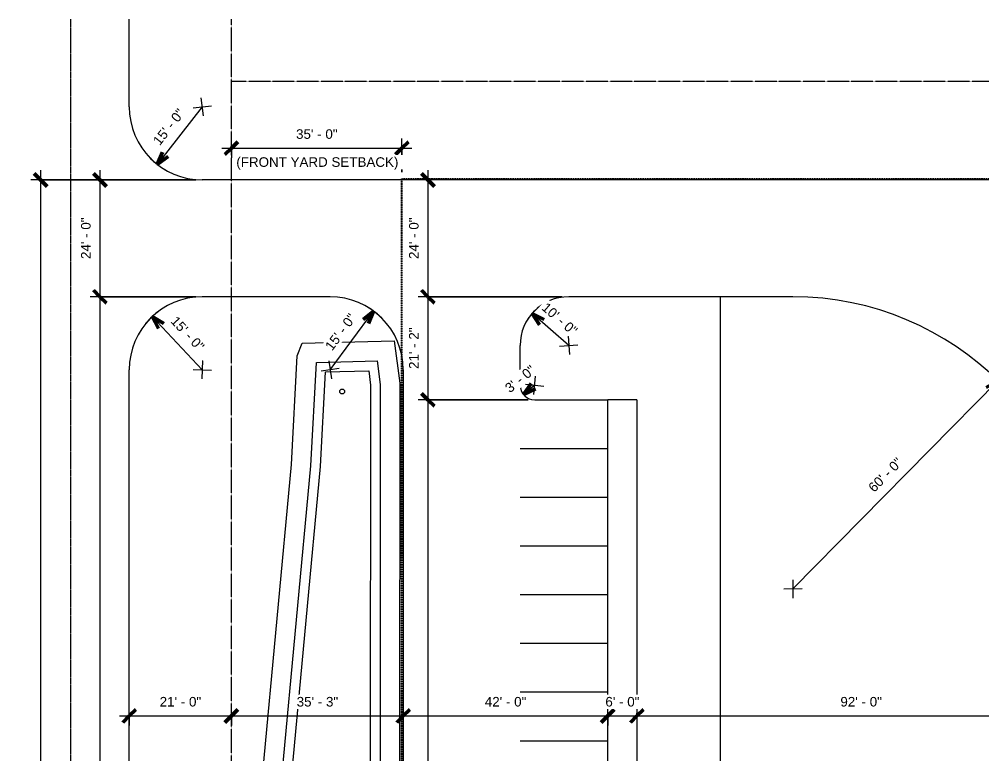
# Model space of a CAD drawing. Header units: inches. Extents: x 20461 to 27285, y -26063 to -19005.
# Drawn here: x 20461 to 22833, y -20855 to -19045 of the extents above; entities that cross this region are included whole.
import ezdxf

# ---------------------------------------------------------------- set-up
doc = ezdxf.new("R2010")
doc.units = ezdxf.units.IN
doc.header["$MEASUREMENT"] = 0
for name, pattern in [('Center 1_4_', [0.53125, 0.25, -0.09375, 0.09375, -0.09375]), ('Hidden', [0.28125, 0.1875, -0.09375]), ('IMPORT-CENTER2 _2_', [6.328125, 4.21875, -0.703125, 0.703125, -0.703125])]:
    doc.linetypes.add(name, pattern=pattern)
for name, color, linetype, lineweight in [('A-ANNO-DIMS', 211, 'Continuous', 9), ('A-ANNO-DIMS-256', 211, 'Continuous', 9), ('A-DETL', 90, 'Continuous', 9), ('A-PROP-SBCK', 71, 'Hidden', 25), ('BMP', 80, 'Continuous', 9), ('Conc', 7, 'Continuous', 9), ('EOP-EX', 125, 'Continuous', 9), ('EOP-PR', 4, 'Continuous', 9), ('PAINT', 190, 'Continuous', 9), ('PROP', 3, 'Center 1_4_', 9)]:
    doc.layers.add(name, color=color, linetype=linetype, lineweight=lineweight)
doc.styles.add('Arial_1', font='arial.ttf', dxfattribs={"height": 23.60479})
doc.dimstyles.new('Arrow_-_3_32__Arial_1', dxfattribs={"dimscale": 12, "dimtxt": 24, "dimasz": 2.666667, "dimexe": 2, "dimexo": 0, "dimgap": 1.333333, "dimtad": 1, "dimjust": 3, "dimdec": 5, "dimrnd": 0.03125, "dimzin": 1, "dimdsep": 46, "dimlunit": 4, "dimtxsty": 'Arial_1', "dimblk1": 'OPEN30', "dimblk2": 'OPEN30', "dimsah": 1, "dimcen": 0.09, "dimazin": 0, "dimtfac": 1, "dimtdec": 4, "dimtix": 1, "dimtmove": 0, "dimatfit": 2, "dimfxl": 1, "dimtvp": 1, "dimtfill": 1, "dimfrac": 2, "dimtolj": 1, "dimtzin": 0, "dimarcsym": 2})
doc.dimstyles.new('Linear_-_3_32__Arial_1', dxfattribs={"dimscale": 12, "dimtxt": 24, "dimasz": 2.666667, "dimexe": 2, "dimexo": 1.333333, "dimgap": 1.333333, "dimtad": 1, "dimdec": 0, "dimzin": 1, "dimdsep": 46, "dimlunit": 4, "dimtxsty": 'Arial_1', "dimblk1": 'OBLIQUE', "dimblk2": 'OBLIQUE', "dimsah": 1, "dimcen": 0.09, "dimdle": 2, "dimazin": 0, "dimtfac": 1, "dimtdec": 4, "dimtix": 1, "dimtmove": 0, "dimatfit": 3, "dimfxl": 1, "dimtvp": 1, "dimtfill": 1, "dimfrac": 2, "dimtolj": 1, "dimtzin": 0, "dimarcsym": 2})

# ---------------------------------------------------------------- blocks, each defined once
blk = doc.blocks.new('DIMBLOCK51-Site Plan - Phase 1')
at = {"layer": 'A-ANNO-DIMS-256'}
for p, q in [((21468.2, -19417.1), (21468.2, -19729.1)), ((21474.9, -19441.1), (21444.2, -19441.1)), ((21468.2, -19441.1), (21474.9, -19441.1)), ((21799.2, -19729.1), (21444.2, -19729.1)), ((21468.2, -19729.1), (21799.2, -19729.1))]:
    blk.add_line(p, q, dxfattribs=at)
at = {"layer": 'A-ANNO-DIMS-256', "lineweight": 50}
for p, q in [((21468.2, -19441.1), (21452.2, -19425.1)), ((21468.2, -19441.1), (21484.2, -19457.1)), ((21468.2, -19729.1), (21452.2, -19713.1)), ((21468.2, -19729.1), (21484.2, -19745.1))]:
    blk.add_line(p, q, dxfattribs=at)
at = {"layer": 'A-ANNO-DIMS-256', "color": 0, "insert": (21421.6, -19636), "char_height": 23.6, "width": 122.289, "attachment_point": 1, "rotation": 90, "line_spacing_factor": 0.938532, "style": 'Arial_1', "bg_fill": 3, "box_fill_scale": 1.25, "bg_fill_color": 0, "bg_fill_transparency": 0}
blk.add_mtext('24\' - 0"', dxfattribs=at)
blk = doc.blocks.new('_Oblique')
at = {"color": 0, "linetype": 'ByBlock', "lineweight": -2}
blk.add_line((-0.5, -0.5), (0.5, 0.5), dxfattribs=at)
blk = doc.blocks.new('DIMBLOCK52-Site Plan - Phase 1')
at = {"layer": 'A-ANNO-DIMS-256', "lineweight": 50}
for p, q in [((21468.2, -19729.1), (21452.2, -19713.1)), ((21468.2, -19729.1), (21484.2, -19745.1)), ((21468.2, -19983.1), (21452.2, -19967.1)), ((21468.2, -19983.1), (21484.2, -19999.1))]:
    blk.add_line(p, q, dxfattribs=at)
at = {"layer": 'A-ANNO-DIMS-256'}
for p, q in [((21799.2, -19729.1), (21444.2, -19729.1)), ((21468.2, -19729.1), (21468.2, -19983.1)), ((21468.2, -19729.1), (21799.2, -19729.1)), ((21715.2, -19983.1), (21444.2, -19983.1)), ((21468.2, -19983.1), (21715.2, -19983.1))]:
    blk.add_line(p, q, dxfattribs=at)
at = {"layer": 'A-ANNO-DIMS-256', "color": 0, "insert": (21421.6, -19907), "char_height": 23.6, "width": 122.289, "attachment_point": 1, "rotation": 90, "line_spacing_factor": 0.938532, "style": 'Arial_1', "bg_fill": 3, "box_fill_scale": 1.25, "bg_fill_color": 0, "bg_fill_transparency": 0}
blk.add_mtext('21\' - 2"', dxfattribs=at)
blk = doc.blocks.new('DIMBLOCK53-Site Plan - Phase 1')
at = {"layer": 'A-ANNO-DIMS-256'}
for p, q in [((21715.2, -19983.1), (21444.2, -19983.1)), ((21468.2, -19983.1), (21468.2, -22923.1)), ((21468.2, -19983.1), (21715.2, -19983.1)), ((21719.8, -22923.1), (21444.2, -22923.1)), ((21468.2, -22923.1), (21719.8, -22923.1))]:
    blk.add_line(p, q, dxfattribs=at)
at = {"layer": 'A-ANNO-DIMS-256', "lineweight": 50}
for p, q in [((21468.2, -19983.1), (21452.2, -19967.1)), ((21468.2, -19983.1), (21484.2, -19999.1)), ((21468.2, -22923.1), (21452.2, -22907.1)), ((21468.2, -22923.1), (21484.2, -22939.1))]:
    blk.add_line(p, q, dxfattribs=at)
at = {"layer": 'A-ANNO-DIMS-256', "color": 0, "insert": (21421.6, -21513.1), "char_height": 23.6, "width": 144, "attachment_point": 1, "rotation": 90, "line_spacing_factor": 0.938532, "style": 'Arial_1', "bg_fill": 3, "box_fill_scale": 1.25, "bg_fill_color": 0, "bg_fill_transparency": 0}
blk.add_mtext('245\' - 0"', dxfattribs=at)
blk = doc.blocks.new('DIMBLOCK56-Site Plan - Phase 1')
at = {"layer": 'A-ANNO-DIMS-256'}
for p, q in [((20660.2, -19417.1), (20660.2, -19729.1)), ((20896.2, -19441.1), (20636.2, -19441.1)), ((20660.2, -19441.1), (20896.2, -19441.1)), ((20896.2, -19729.1), (20636.2, -19729.1)), ((20660.2, -19729.1), (20896.2, -19729.1))]:
    blk.add_line(p, q, dxfattribs=at)
at = {"layer": 'A-ANNO-DIMS-256', "lineweight": 50}
for p, q in [((20660.2, -19441.1), (20644.2, -19425.1)), ((20660.2, -19441.1), (20676.2, -19457.1)), ((20660.2, -19729.1), (20644.2, -19713.1)), ((20660.2, -19729.1), (20676.2, -19745.1))]:
    blk.add_line(p, q, dxfattribs=at)
at = {"layer": 'A-ANNO-DIMS-256', "color": 0, "insert": (20613.6, -19636), "char_height": 23.6, "width": 122.289, "attachment_point": 1, "rotation": 90, "line_spacing_factor": 0.938532, "style": 'Arial_1', "bg_fill": 3, "box_fill_scale": 1.25, "bg_fill_color": 0, "bg_fill_transparency": 0}
blk.add_mtext('24\' - 0"', dxfattribs=at)
blk = doc.blocks.new('DIMBLOCK57-Site Plan - Phase 1')
at = {"layer": 'A-ANNO-DIMS-256', "lineweight": 50}
for p, q in [((20660.2, -19729.1), (20644.2, -19713.1)), ((20660.2, -19729.1), (20676.2, -19745.1)), ((20660.2, -23103.1), (20644.2, -23087.1)), ((20660.2, -23103.1), (20676.2, -23119.1))]:
    blk.add_line(p, q, dxfattribs=at)
at = {"layer": 'A-ANNO-DIMS-256'}
for p, q in [((20896.2, -19729.1), (20636.2, -19729.1)), ((20660.2, -19729.1), (20660.2, -23103.1)), ((20660.2, -19729.1), (20896.2, -19729.1)), ((20896.2, -23103.1), (20636.2, -23103.1)), ((20660.2, -23103.1), (20896.2, -23103.1))]:
    blk.add_line(p, q, dxfattribs=at)
at = {"layer": 'A-ANNO-DIMS-256', "color": 0, "insert": (20613.6, -21476.1), "char_height": 23.6, "width": 144, "attachment_point": 1, "rotation": 90, "line_spacing_factor": 0.938532, "style": 'Arial_1', "bg_fill": 3, "box_fill_scale": 1.25, "bg_fill_color": 0, "bg_fill_transparency": 0}
blk.add_mtext('281\' - 2"', dxfattribs=at)
blk = doc.blocks.new('DIMBLOCK65-Site Plan - Phase 1')
at = {"layer": 'A-ANNO-DIMS-256'}
for p, q in [((20912.2, -19909.1), (20789.1, -19777.8)), ((20913, -19886.5), (20911.5, -19931.7)), ((20889.6, -19908.4), (20934.9, -19909.8))]:
    blk.add_line(p, q, dxfattribs=at)
at = {"layer": 'A-ANNO-DIMS-256', "lineweight": 50}
for q in [(20817.2, -19795.3), (20804.7, -19807)]:
    blk.add_line((20789.1, -19777.8), q, dxfattribs=at)
at = {"layer": 'A-ANNO-DIMS-256'}
blk.add_arc((20912.2, -19909.1), 180, 125.5285, 140.8074, dxfattribs=at)
at = {"layer": 'A-ANNO-DIMS-256', "color": 0, "insert": (20849.8, -19774.4), "char_height": 23.6, "width": 122.289, "attachment_point": 1, "rotation": 313.168, "line_spacing_factor": 0.938532, "style": 'Arial_1', "bg_fill": 3, "box_fill_scale": 1.25, "bg_fill_color": 0, "bg_fill_transparency": 0}
blk.add_mtext('15\' - 0"', dxfattribs=at)
blk = doc.blocks.new('_Open30')
at = {"color": 0, "linetype": 'ByBlock', "lineweight": -2}
for p, q in [((-1, 0.268), (0, 0)), ((0, 0), (-1, -0.268)), ((0, 0), (-1, 0))]:
    blk.add_line(p, q, dxfattribs=at)
blk = doc.blocks.new('DIMBLOCK66-Site Plan - Phase 1')
at = {"layer": 'A-ANNO-DIMS-256'}
for p, q in [((20915, -19283.5), (20909.5, -19238.6)), ((20912.2, -19261.1), (20801.5, -19403)), ((20889.8, -19263.9), (20934.7, -19258.3))]:
    blk.add_line(p, q, dxfattribs=at)
at = {"layer": 'A-ANNO-DIMS-256', "lineweight": 50}
for q in [(20814.4, -19372.5), (20828, -19383.1)]:
    blk.add_line((20801.5, -19403), q, dxfattribs=at)
at = {"layer": 'A-ANNO-DIMS-256'}
blk.add_arc((20912.2, -19261.1), 180, 224.4056, 239.6845, dxfattribs=at)
at = {"layer": 'A-ANNO-DIMS-256', "color": 0, "insert": (20788.8, -19343.6), "char_height": 23.6, "width": 122.289, "attachment_point": 1, "rotation": 52.0451, "line_spacing_factor": 0.938532, "style": 'Arial_1', "bg_fill": 3, "box_fill_scale": 1.25, "bg_fill_color": 0, "bg_fill_transparency": 0}
blk.add_mtext('15\' - 0"', dxfattribs=at)
blk = doc.blocks.new('DIMBLOCK67-Site Plan - Phase 1')
at = {"layer": 'A-ANNO-DIMS-256'}
for p, q in [((21815.2, -19849.1), (21724.6, -19770.5)), ((21813.6, -19826.5), (21816.8, -19871.7)), ((21792.7, -19850.7), (21837.8, -19847.5))]:
    blk.add_line(p, q, dxfattribs=at)
at = {"layer": 'A-ANNO-DIMS-256', "lineweight": 50}
for q in [(21754.4, -19785), (21743.1, -19797.9)]:
    blk.add_line((21724.6, -19770.5), q, dxfattribs=at)
at = {"layer": 'A-ANNO-DIMS-256'}
blk.add_arc((21815.2, -19849.1), 120, 127.6238, 150.5422, dxfattribs=at)
at = {"layer": 'A-ANNO-DIMS-256', "color": 0, "insert": (21761.9, -19741.2), "char_height": 23.6, "width": 122.289, "attachment_point": 1, "rotation": 319.083, "line_spacing_factor": 0.938532, "style": 'Arial_1', "bg_fill": 3, "box_fill_scale": 1.25, "bg_fill_color": 0, "bg_fill_transparency": 0}
blk.add_mtext('10\' - 0"', dxfattribs=at)
blk = doc.blocks.new('DIMBLOCK68-Site Plan - Phase 1')
at = {"layer": 'A-ANNO-DIMS-256'}
for p, q in [((21729, -19969.6), (21733.5, -19924.6)), ((21731.2, -19947.1), (21703.4, -19969.9)), ((21708.7, -19944.9), (21753.8, -19949.3))]:
    blk.add_line(p, q, dxfattribs=at)
at = {"layer": 'A-ANNO-DIMS-256', "lineweight": 50}
for q in [(21722.7, -19943), (21733.6, -19956.3)]:
    blk.add_line((21703.4, -19969.9), q, dxfattribs=at)
at = {"layer": 'A-ANNO-DIMS-256'}
blk.add_arc((21731.2, -19947.1), 36, 181.1625, 257.5569, dxfattribs=at)
at = {"layer": 'A-ANNO-DIMS-256', "color": 0, "insert": (21655.3, -19949), "char_height": 23.6, "width": 100.578, "attachment_point": 1, "rotation": 39.3597, "line_spacing_factor": 0.938532, "style": 'Arial_1', "bg_fill": 3, "box_fill_scale": 1.25, "bg_fill_color": 0, "bg_fill_transparency": 0}
blk.add_mtext('3\' - 0"', dxfattribs=at)
blk = doc.blocks.new('DIMBLOCK69-Site Plan - Phase 1')
at = {"layer": 'A-ANNO-DIMS-256'}
for p, q in [((21227.2, -19909.1), (21334.2, -19764.3)), ((21223.9, -19886.7), (21230.6, -19931.5)), ((21249.6, -19905.7), (21204.9, -19912.4))]:
    blk.add_line(p, q, dxfattribs=at)
at = {"layer": 'A-ANNO-DIMS-256', "lineweight": 50}
for q in [(21308.3, -19785), (21322.1, -19795.2)]:
    blk.add_line((21334.2, -19764.3), q, dxfattribs=at)
at = {"layer": 'A-ANNO-DIMS-256'}
blk.add_arc((21227.2, -19909.1), 180, 45.8903, 61.1692, dxfattribs=at)
at = {"layer": 'A-ANNO-DIMS-256', "color": 0, "insert": (21213, -19850), "char_height": 23.6, "width": 122.289, "attachment_point": 1, "rotation": 53.5297, "line_spacing_factor": 0.938532, "style": 'Arial_1', "bg_fill": 3, "box_fill_scale": 1.25, "bg_fill_color": 0, "bg_fill_transparency": 0}
blk.add_mtext('15\' - 0"', dxfattribs=at)
blk = doc.blocks.new('DIMBLOCK70-Site Plan - Phase 1')
at = {"layer": 'A-ANNO-DIMS-256'}
for p, q in [((22367.2, -20449.1), (22872.2, -19935.9)), ((22367.1, -20426.5), (22367.4, -20471.7)), ((22389.9, -20448.9), (22344.6, -20449.3))]:
    blk.add_line(p, q, dxfattribs=at)
at = {"layer": 'A-ANNO-DIMS-256', "lineweight": 50}
for q in [(22843.7, -19952.7), (22855.9, -19964.7)]:
    blk.add_line((22872.2, -19935.9), q, dxfattribs=at)
at = {"layer": 'A-ANNO-DIMS-256'}
blk.add_arc((22367.2, -20449.1), 720, 43.5506, 47.3703, dxfattribs=at)
at = {"layer": 'A-ANNO-DIMS-256', "color": 0, "insert": (22550.8, -20196.1), "char_height": 23.6, "width": 122.289, "attachment_point": 1, "rotation": 45.4605, "line_spacing_factor": 0.938532, "style": 'Arial_1', "bg_fill": 3, "box_fill_scale": 1.25, "bg_fill_color": 0, "bg_fill_transparency": 0}
blk.add_mtext('60\' - 0"', dxfattribs=at)
blk = doc.blocks.new('DIMBLOCK72-Site Plan - Phase 1')
at = {"layer": 'A-ANNO-DIMS-256', "lineweight": 50}
for p, q in [((20732.2, -20761.9), (20748.2, -20745.9)), ((20984.2, -20761.9), (21000.2, -20745.9)), ((20732.2, -20761.9), (20716.2, -20777.9)), ((20984.2, -20761.9), (20968.2, -20777.9))]:
    blk.add_line(p, q, dxfattribs=at)
at = {"layer": 'A-ANNO-DIMS-256'}
for p, q in [((20708.2, -20761.9), (20984.2, -20761.9)), ((20732.2, -20755.3), (20732.2, -20785.9)), ((20732.2, -20761.9), (20732.2, -20755.3)), ((20984.2, -20755.3), (20984.2, -20785.9)), ((20984.2, -20761.9), (20984.2, -20755.3))]:
    blk.add_line(p, q, dxfattribs=at)
at = {"layer": 'A-ANNO-DIMS-256', "color": 0, "insert": (20807.3, -20715.3), "char_height": 23.6, "width": 122.289, "attachment_point": 1, "line_spacing_factor": 0.938532, "style": 'Arial_1', "bg_fill": 3, "box_fill_scale": 1.25, "bg_fill_color": 0, "bg_fill_transparency": 0}
blk.add_mtext('21\' - 0"', dxfattribs=at)
blk = doc.blocks.new('DIMBLOCK73-Site Plan - Phase 1')
at = {"layer": 'A-ANNO-DIMS-256', "lineweight": 50}
for p, q in [((20984.2, -20761.9), (21000.2, -20745.9)), ((21407.2, -20761.9), (21423.2, -20745.9)), ((20984.2, -20761.9), (20968.2, -20777.9)), ((21407.2, -20761.9), (21391.2, -20777.9))]:
    blk.add_line(p, q, dxfattribs=at)
at = {"layer": 'A-ANNO-DIMS-256'}
for p, q in [((20984.2, -20755.3), (20984.2, -20785.9)), ((20984.2, -20761.9), (20984.2, -20755.3)), ((20984.2, -20761.9), (21407.2, -20761.9)), ((21407.2, -20755.3), (21407.2, -20785.9)), ((21407.2, -20761.9), (21407.2, -20755.3))]:
    blk.add_line(p, q, dxfattribs=at)
at = {"layer": 'A-ANNO-DIMS-256', "color": 0, "insert": (21144.8, -20715.3), "char_height": 23.6, "width": 122.289, "attachment_point": 1, "line_spacing_factor": 0.938532, "style": 'Arial_1', "bg_fill": 3, "box_fill_scale": 1.25, "bg_fill_color": 0, "bg_fill_transparency": 0}
blk.add_mtext('35\' - 3"', dxfattribs=at)
blk = doc.blocks.new('DIMBLOCK74-Site Plan - Phase 1')
at = {"layer": 'A-ANNO-DIMS-256', "lineweight": 50}
for p, q in [((21407.2, -20761.9), (21423.2, -20745.9)), ((21911.2, -20761.9), (21927.2, -20745.9)), ((21407.2, -20761.9), (21391.2, -20777.9)), ((21911.2, -20761.9), (21895.2, -20777.9))]:
    blk.add_line(p, q, dxfattribs=at)
at = {"layer": 'A-ANNO-DIMS-256'}
for p, q in [((21407.2, -20755.3), (21407.2, -20785.9)), ((21407.2, -20761.9), (21407.2, -20755.3)), ((21407.2, -20761.9), (21911.2, -20761.9)), ((21911.2, -20755.3), (21911.2, -20785.9)), ((21911.2, -20761.9), (21911.2, -20755.3))]:
    blk.add_line(p, q, dxfattribs=at)
at = {"layer": 'A-ANNO-DIMS-256', "color": 0, "insert": (21608.3, -20715.3), "char_height": 23.6, "width": 122.289, "attachment_point": 1, "line_spacing_factor": 0.938532, "style": 'Arial_1', "bg_fill": 3, "box_fill_scale": 1.25, "bg_fill_color": 0, "bg_fill_transparency": 0}
blk.add_mtext('42\' - 0"', dxfattribs=at)
blk = doc.blocks.new('DIMBLOCK75-Site Plan - Phase 1')
at = {"layer": 'A-ANNO-DIMS-256', "lineweight": 50}
for p, q in [((21911.2, -20761.9), (21927.2, -20745.9)), ((21983.2, -20761.9), (21999.2, -20745.9)), ((21911.2, -20761.9), (21895.2, -20777.9)), ((21983.2, -20761.9), (21967.2, -20777.9))]:
    blk.add_line(p, q, dxfattribs=at)
at = {"layer": 'A-ANNO-DIMS-256'}
for p, q in [((21911.2, -20755.3), (21911.2, -20785.9)), ((21911.2, -20761.9), (21911.2, -20755.3)), ((21911.2, -20761.9), (21983.2, -20761.9)), ((21983.2, -20755.3), (21983.2, -20785.9)), ((21983.2, -20761.9), (21983.2, -20755.3))]:
    blk.add_line(p, q, dxfattribs=at)
at = {"layer": 'A-ANNO-DIMS-256', "color": 0, "insert": (21905.3, -20715.3), "char_height": 23.6, "width": 100.578, "attachment_point": 1, "line_spacing_factor": 0.938532, "style": 'Arial_1', "bg_fill": 3, "box_fill_scale": 1.25, "bg_fill_color": 0, "bg_fill_transparency": 0}
blk.add_mtext('6\' - 0"', dxfattribs=at)
blk = doc.blocks.new('DIMBLOCK76-Site Plan - Phase 1')
at = {"layer": 'A-ANNO-DIMS-256', "lineweight": 50}
for p, q in [((21983.2, -20761.9), (21999.2, -20745.9)), ((23087.2, -20761.9), (23103.2, -20745.9)), ((21983.2, -20761.9), (21967.2, -20777.9)), ((23087.2, -20761.9), (23071.2, -20777.9))]:
    blk.add_line(p, q, dxfattribs=at)
at = {"layer": 'A-ANNO-DIMS-256'}
for p, q in [((21983.2, -20755.3), (21983.2, -20785.9)), ((21983.2, -20761.9), (21983.2, -20755.3)), ((21983.2, -20761.9), (23087.2, -20761.9)), ((23087.2, -20755.3), (23087.2, -20785.9)), ((23087.2, -20761.9), (23087.2, -20755.3))]:
    blk.add_line(p, q, dxfattribs=at)
at = {"layer": 'A-ANNO-DIMS-256', "color": 0, "insert": (22484.3, -20715.3), "char_height": 23.6, "width": 122.289, "attachment_point": 1, "line_spacing_factor": 0.938532, "style": 'Arial_1', "bg_fill": 3, "box_fill_scale": 1.25, "bg_fill_color": 0, "bg_fill_transparency": 0}
blk.add_mtext('92\' - 0"', dxfattribs=at)
blk = doc.blocks.new('DIMBLOCK82-Site Plan - Phase 1')
at = {"layer": 'A-ANNO-DIMS-256'}
for p, q in [((20513.9, -19417.1), (20513.9, -23415.1)), ((20896.2, -19441.1), (20489.9, -19441.1)), ((20513.9, -19441.1), (20896.2, -19441.1)), ((20896.2, -23391.1), (20489.9, -23391.1)), ((20513.9, -23391.1), (20896.2, -23391.1))]:
    blk.add_line(p, q, dxfattribs=at)
at = {"layer": 'A-ANNO-DIMS-256', "lineweight": 50}
for p, q in [((20513.9, -19441.1), (20497.9, -19425.1)), ((20513.9, -19441.1), (20529.9, -19457.1)), ((20513.9, -23391.1), (20497.9, -23375.1)), ((20513.9, -23391.1), (20529.9, -23407.1))]:
    blk.add_line(p, q, dxfattribs=at)
at = {"layer": 'A-ANNO-DIMS-256', "color": 0, "insert": (20467.3, -21476.1), "char_height": 23.6, "width": 144, "attachment_point": 1, "rotation": 90, "line_spacing_factor": 0.938532, "style": 'Arial_1', "bg_fill": 3, "box_fill_scale": 1.25, "bg_fill_color": 0, "bg_fill_transparency": 0}
blk.add_mtext('329\' - 2"', dxfattribs=at)
blk = doc.blocks.new('DIMBLOCK91-Site Plan - Phase 1')
at = {"layer": 'A-ANNO-DIMS-256', "lineweight": 50}
for p, q in [((20984.2, -19362.9), (21000.2, -19346.9)), ((21404.2, -19362.9), (21420.2, -19346.9)), ((20984.2, -19362.9), (20968.2, -19378.9)), ((21404.2, -19362.9), (21388.2, -19378.9))]:
    blk.add_line(p, q, dxfattribs=at)
at = {"layer": 'A-ANNO-DIMS-256'}
for p, q in [((21404.2, -19422.2), (21404.2, -19338.9)), ((20960.2, -19362.9), (21428.2, -19362.9)), ((20984.2, -19356.3), (20984.2, -19386.9)), ((20984.2, -19362.9), (20984.2, -19356.3)), ((21404.2, -19362.9), (21404.2, -19422.2))]:
    blk.add_line(p, q, dxfattribs=at)
at = {"layer": 'A-ANNO-DIMS-256', "color": 0, "insert": (21143.3, -19316.3), "char_height": 23.6, "width": 122.289, "attachment_point": 1, "line_spacing_factor": 0.938532, "style": 'Arial_1', "bg_fill": 3, "box_fill_scale": 1.25, "bg_fill_color": 0, "bg_fill_transparency": 0}
blk.add_mtext('35\' - 0"', dxfattribs=at)
at = {"layer": 'A-ANNO-DIMS-256', "color": 0, "insert": (20996.1, -19385.3), "char_height": 23.605, "width": 475.422, "attachment_point": 1, "line_spacing_factor": 0.938532, "style": 'Arial_1', "bg_fill": 3, "box_fill_scale": 1.25, "bg_fill_color": 0, "bg_fill_transparency": 0}
blk.add_mtext('(FRONT YARD SETBACK)', dxfattribs=at)

msp = doc.modelspace()

# ---------------------------------------------------------------- linework, layer by layer
at = {"layer": 'A-DETL', "linetype": 'IMPORT-CENTER2 _2_'}
msp.add_line((20588.235225, -26063.346645), (20588.235225, -19045.170645), dxfattribs=at)
at = {"layer": 'A-DETL'}
msp.add_line((22189.015225, -20888.92781), (22189.015225, -19729.085554), dxfattribs=at)
at = {"layer": 'A-PROP-SBCK'}
for p, q in [((21404.235225, -19438.180554), (26647.515225, -19438.180554)), ((21404.235225, -23401.253705), (21404.235225, -19438.180554))]:
    msp.add_line(p, q, dxfattribs=at)
at = {"layer": 'BMP'}
for p, q in [((21146.11716, -19874.887016), (21158.403827, -19843.630954)), ((21158.403827, -19843.630954), (21385.12764, -19838.057794)), ((21385.12764, -19838.057794), (21398.836513, -19941.841877)), ((21132.100097, -20142.432787), (21146.11716, -19874.887016)), ((21179.983499, -20145.91484), (21193.350001, -19890.786432)), ((21193.350001, -19890.786432), (21343.189125, -19887.103196)), ((21343.189125, -19887.103196), (21350.834664, -19944.984334)), ((21203.9252, -20147.655866), (21216.154515, -19914.233118)), ((21216.154515, -19914.233118), (21322.219868, -19911.625897)), ((21322.219868, -19911.625897), (21326.833739, -19946.555563)), ((21398.836513, -19941.841877), (21397.147072, -22825.161381)), ((21326.833739, -19946.555563), (21325.162085, -22799.518347)), ((21350.834664, -19944.984334), (21349.157081, -22808.066025)), ((21061.429178, -20901.457743), (21132.100097, -20142.432787)), ((21109.346815, -20904.572102), (21179.983499, -20145.91484)), ((21133.305633, -20906.129281), (21203.9252, -20147.655866))]:
    msp.add_line(p, q, dxfattribs=at)
msp.add_circle((21256.961907, -19962.482005), 6, dxfattribs=at)
at = {"layer": 'Conc'}
for p, q in [((21914.235225, -19983.100554), (21911.235225, -19983.100554)), ((21911.235225, -19989.335554), (21911.235225, -19983.100554)), ((21983.235225, -19983.100554), (21911.235225, -19983.100554)), ((21983.235225, -19983.100554), (21983.235225, -21481.42781)), ((21911.235225, -22743.085554), (21911.235225, -19989.335554))]:
    msp.add_line(p, q, dxfattribs=at)
msp.add_arc((21227.235225, -19909.085554), 180, 360, 90, dxfattribs=at)
at = {"layer": 'EOP-EX'}
for p, q in [((20732.235225, -19261.085554), (20732.235225, -19045.170645)), ((20732.235225, -22923.085554), (20732.235225, -19909.085554))]:
    msp.add_line(p, q, dxfattribs=at)
at = {"layer": 'EOP-PR'}
for p, q in [((22895.235225, -19441.085554), (20912.235225, -19441.085554)), ((21227.235225, -19729.085554), (20912.235225, -19729.085554)), ((22367.235225, -19729.085554), (21815.235225, -19729.085554)), ((21695.235225, -19947.100554), (21695.235225, -19849.085554)), ((21407.235225, -19909.085554), (21407.235225, -22923.085554)), ((21731.235225, -19983.100554), (21911.235225, -19983.100554))]:
    msp.add_line(p, q, dxfattribs=at)
for centre, radius, start, end in [((20912.235225, -19261.085554), 180, 180, 270), ((20912.235225, -19909.085554), 180, 90, 180), ((21815.235225, -19849.085554), 120, 90, 180), ((22367.235225, -20449.085554), 720, 0, 90), ((21731.235225, -19947.100554), 36, 180, 270)]:
    msp.add_arc(centre, radius, start, end, dxfattribs=at)
at = {"layer": 'PAINT'}
for p, q in [((21695.235225, -20103.085554), (21911.235225, -20103.085554)), ((21695.235225, -20223.085554), (21911.235225, -20223.085554)), ((21695.235225, -20343.085554), (21911.235225, -20343.085554)), ((21695.235225, -20463.085554), (21911.235225, -20463.085554)), ((21695.235225, -20583.085554), (21911.235225, -20583.085554)), ((21695.235225, -20703.085554), (21911.235225, -20703.085554)), ((21695.235225, -20823.085554), (21911.235225, -20823.085554))]:
    msp.add_line(p, q, dxfattribs=at)
at = {"layer": 'PROP'}
for p, q in [((20984.235225, -23518.180554), (20984.235225, -19045.170645)), ((20984.235225, -19198.180554), (27007.515225, -19198.180554))]:
    msp.add_line(p, q, dxfattribs=at)

# ---------------------------------------------------------------- next in the draw order: dimensions: what is measured, and where the dimension line sits
at = {"layer": 'A-ANNO-DIMS'}
for base, p1, p2, override, picture, middle in [((20660.220921, -19729.085554), (20912.235225, -19441.085554), (20912.235225, -19729.085554), {"dimpost": '<>', "dimfxl": 288}, 'DIMBLOCK56-Site Plan - Phase 1', (20632.168952, -19585.085554)), ((21468.22283, -19729.085554), (21490.850247, -19441.085554), (21815.235225, -19729.085554), {"dimpost": '<>', "dimfxl": 433.785216}, 'DIMBLOCK51-Site Plan - Phase 1', (21440.170862, -19585.085554))]:
    dim = msp.add_linear_dim(base=base, p1=p1, p2=p2, angle=90, dimstyle='Linear_-_3_32__Arial_1', override=override, dxfattribs=at)
    dim.commit()
    dim.dimension.update_dxf_attribs({"geometry": picture, "text_midpoint": middle})
for center, mpoint, picture, middle in [((21227.235225, -19909.085554), (21334.228252, -19764.335797), 'DIMBLOCK69-Site Plan - Phase 1', (21248.662827, -19832.90307)), ((22367.235225, -20449.085554), (22872.243975, -19935.893423), 'DIMBLOCK70-Site Plan - Phase 1', (22588.52267, -20184.218078))]:
    dim = msp.add_radius_dim(center=center, mpoint=mpoint, dimstyle='Arrow_-_3_32__Arial_1', override={"dimpost": '<>'}, dxfattribs=at)
    dim.commit()
    dim.dimension.update_dxf_attribs({"geometry": picture, "text_midpoint": middle})

# ---------------------------------------------------------------- next in the draw order: dimensions: what is measured, and where the dimension line sits
dim = msp.add_radius_dim(center=(20912.235225, -19261.085554), mpoint=(20801.527722, -19403.01458), dimstyle='Arrow_-_3_32__Arial_1', override={"dimpost": '<>'}, dxfattribs=at)
dim.commit()
dim.dimension.update_dxf_attribs({"geometry": 'DIMBLOCK66-Site Plan - Phase 1', "text_midpoint": (20844.603315, -19302.181024)})
dim = msp.add_linear_dim(base=(21404.235225, -19362.949999), p1=(20984.235225, -19340.322582), p2=(21404.235225, -19438.180554), text='<>\\X(FRONT YARD SETBACK)', dimstyle='Linear_-_3_32__Arial_1', override={"dimpost": '<>', "dimfxl": 431.24956}, dxfattribs=at)
dim.commit()
dim.dimension.update_dxf_attribs({"geometry": 'DIMBLOCK91-Site Plan - Phase 1', "text_midpoint": (21194.235225, -19362.949999)})
for base, p1, p2, override, picture, middle in [((20660.220921, -23103.085554), (20912.235225, -19729.085554), (20912.235225, -23103.085554), {"dimpost": '<>', "dimfxl": 3374}, 'DIMBLOCK57-Site Plan - Phase 1', (20632.168952, -21416.085554)), ((21468.22283, -19983.100554), (21815.235225, -19729.085554), (21731.235225, -19983.100554), {"dimpost": '<>', "dimfxl": 267.543679}, 'DIMBLOCK52-Site Plan - Phase 1', (21440.37213, -19856.093054))]:
    dim = msp.add_linear_dim(base=base, p1=p1, p2=p2, angle=90, dimstyle='Linear_-_3_32__Arial_1', override=override, dxfattribs=at)
    dim.commit()
    dim.dimension.update_dxf_attribs({"geometry": picture, "text_midpoint": middle})

# ---------------------------------------------------------------- next in the draw order: dimensions: what is measured, and where the dimension line sits
for center, mpoint, picture, middle in [((21815.235225, -19849.085554), (21724.55612, -19770.489754), 'DIMBLOCK67-Site Plan - Phase 1', (21800.359277, -19799.069365)), ((20912.235225, -19909.085554), (20789.090088, -19777.802367), 'DIMBLOCK65-Site Plan - Phase 1', (20882.068623, -19835.922113))]:
    dim = msp.add_radius_dim(center=center, mpoint=mpoint, dimstyle='Arrow_-_3_32__Arial_1', override={"dimpost": '<>'}, dxfattribs=at)
    dim.commit()
    dim.dimension.update_dxf_attribs({"geometry": picture, "text_midpoint": middle})
dim = msp.add_linear_dim(base=(21468.22283, -22923.085554), p1=(21731.235225, -19983.100554), p2=(21735.807825, -22923.085554), angle=90, dimstyle='Linear_-_3_32__Arial_1', override={"dimpost": '<>', "dimfxl": 2939.988556}, dxfattribs=at)
dim.commit()
dim.dimension.update_dxf_attribs({"geometry": 'DIMBLOCK53-Site Plan - Phase 1', "text_midpoint": (21440.170862, -21453.093054)})
dim = msp.add_linear_dim(base=(20984.235225, -20761.912983), p1=(20732.235225, -20739.285566), p2=(20984.235225, -20739.285566), dimstyle='Linear_-_3_32__Arial_1', override={"dimpost": '<>', "dimfxl": 252}, dxfattribs=at)
dim.commit()
dim.dimension.update_dxf_attribs({"geometry": 'DIMBLOCK72-Site Plan - Phase 1', "text_midpoint": (20858.235225, -20733.861015)})

# ---------------------------------------------------------------- next in the draw order: dimensions: what is measured, and where the dimension line sits
dim = msp.add_linear_dim(base=(20513.889096, -23391.085554), p1=(20912.235225, -19441.085554), p2=(20912.235225, -23391.085554), angle=90, dimstyle='Linear_-_3_32__Arial_1', override={"dimpost": '<>', "dimfxl": 3950}, dxfattribs=at)
dim.commit()
dim.dimension.update_dxf_attribs({"geometry": 'DIMBLOCK82-Site Plan - Phase 1', "text_midpoint": (20485.829077, -21416.085554)})
dim = msp.add_radius_dim(center=(21731.235225, -19947.100554), mpoint=(21703.400764, -19969.931296), dimstyle='Arrow_-_3_32__Arial_1', override={"dimpost": '<>'}, dxfattribs=at)
dim.commit()
dim.dimension.update_dxf_attribs({"geometry": 'DIMBLOCK68-Site Plan - Phase 1', "text_midpoint": (21699.522688, -19936.820494)})
dim = msp.add_linear_dim(base=(21407.235225, -20761.912983), p1=(20984.235225, -20739.285566), p2=(21407.235225, -20739.285566), dimstyle='Linear_-_3_32__Arial_1', override={"dimpost": '<>', "dimfxl": 423}, dxfattribs=at)
dim.commit()
dim.dimension.update_dxf_attribs({"geometry": 'DIMBLOCK73-Site Plan - Phase 1', "text_midpoint": (21195.735225, -20733.852964)})

# ---------------------------------------------------------------- next in the draw order: dimensions: what is measured, and where the dimension line sits
dim = msp.add_linear_dim(base=(21911.235225, -20761.912983), p1=(21407.235225, -20739.285566), p2=(21911.235225, -20739.285566), dimstyle='Linear_-_3_32__Arial_1', override={"dimpost": '<>', "dimfxl": 504}, dxfattribs=at)
dim.commit()
dim.dimension.update_dxf_attribs({"geometry": 'DIMBLOCK74-Site Plan - Phase 1', "text_midpoint": (21659.235225, -20733.861015)})

# ---------------------------------------------------------------- next in the draw order: dimensions: what is measured, and where the dimension line sits
dim = msp.add_linear_dim(base=(21983.235225, -20761.912983), p1=(21911.235225, -20739.285566), p2=(21983.235225, -20739.285566), dimstyle='Linear_-_3_32__Arial_1', override={"dimpost": '<>', "dimfxl": 72}, dxfattribs=at)
dim.commit()
dim.dimension.update_dxf_attribs({"geometry": 'DIMBLOCK75-Site Plan - Phase 1', "text_midpoint": (21947.235225, -20733.861015)})

# ---------------------------------------------------------------- next in the draw order: dimensions: what is measured, and where the dimension line sits
dim = msp.add_linear_dim(base=(23087.235225, -20761.912983), p1=(21983.235225, -20739.285566), p2=(23087.235225, -20739.285566), dimstyle='Linear_-_3_32__Arial_1', override={"dimpost": '<>', "dimfxl": 1104}, dxfattribs=at)
dim.commit()
dim.dimension.update_dxf_attribs({"geometry": 'DIMBLOCK76-Site Plan - Phase 1', "text_midpoint": (22535.235225, -20733.861015)})

doc.saveas('drawing.dxf')
